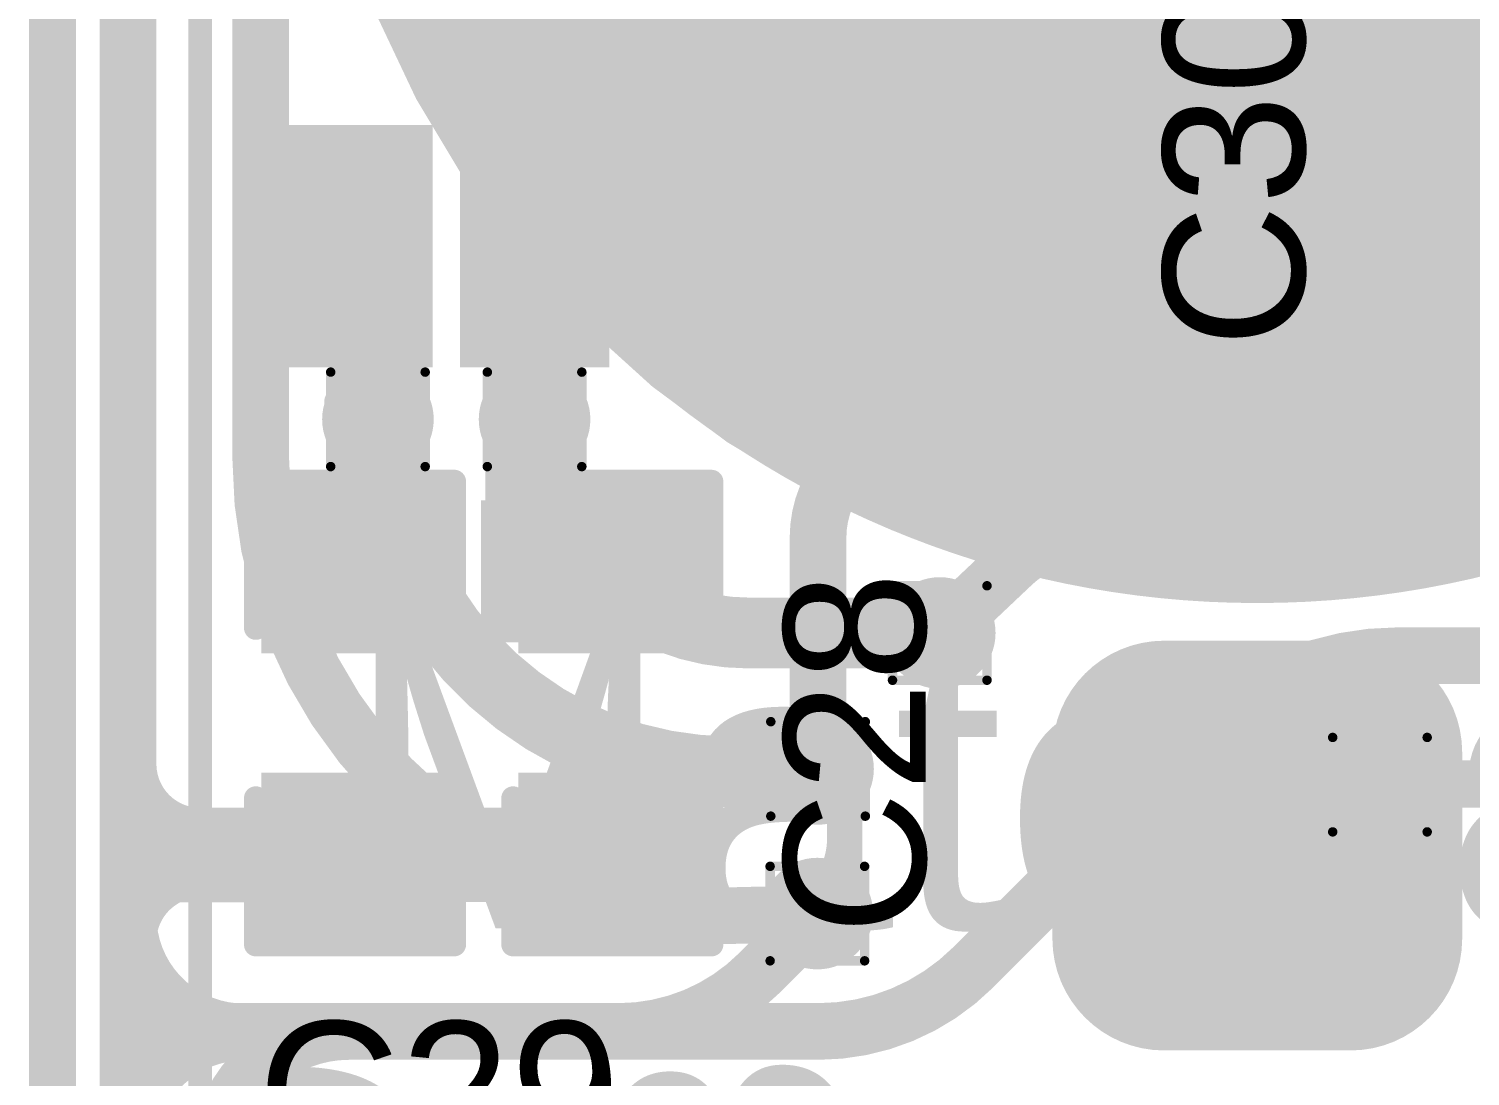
# Model space of a CAD drawing. Header units: inches. Extents: x -17 to 443, y -40 to 218.
# Drawn here: x 89.85 to 97.59, y 15.91 to 21.54 of the extents above; entities that cross this region are included whole.
import ezdxf

# ---------------------------------------------------------------- set-up
doc = ezdxf.new("R2010")
doc.units = ezdxf.units.IN
for name, color, linetype in [('Board Outline', 216, 'Continuous'), ('Bottom Layer', 5, 'Continuous'), ('Bottom Overlay', 54, 'Continuous'), ('Bottom Paste', 16, 'Continuous'), ('Bottom Solder', 6, 'Continuous'), ('Drill Drawing', 1, 'Continuous'), ('Fabrication', 76, 'Continuous'), ('Top Layer', 1, 'Continuous'), ('Top Overlay', 2, 'Continuous'), ('Top Paste', 8, 'Continuous'), ('Top Solder', 216, 'Continuous'), ('Via Holes', 16, 'Continuous')]:
    doc.layers.add(name, color=color, linetype=linetype)
doc.styles.add('Arial', font='', dxfattribs={"height": 0.2})
doc.styles.add('Arial Black_Bold', font='', dxfattribs={"height": 0.2})
doc.styles.get('Arial').set_extended_font_data('Arial')
doc.styles.get('Arial Black_Bold').set_extended_font_data('Arial Black', bold=True)

# ---------------------------------------------------------------- blocks, each defined once
blk = doc.blocks.new('SOT_23_5_75')
at = {"layer": 'Top Layer'}
for points in [[(-1.85000011, 1.25000004), (-0.74999977, 1.25000004), (-0.74999977, 0.65000124), (-1.85000011, 0.65000124)], [(0.74999977, 1.25000004), (1.85000011, 1.25000004), (1.85000011, 0.65000124), (0.74999977, 0.65000124)], [(-1.85000011, 0.2999994), (-0.74999977, 0.2999994), (-0.74999977, -0.2999994), (-1.85000011, -0.2999994)], [(-1.85000011, -0.65000124), (-0.74999977, -0.65000124), (-0.74999977, -1.25000004), (-1.85000011, -1.25000004)], [(0.74999977, -0.65000124), (1.85000011, -0.65000124), (1.85000011, -1.25000004), (0.74999977, -1.25000004)]]:
    blk.add_hatch(color=1, dxfattribs=at).paths.add_polyline_path(points)
at = {"layer": 'Top Paste'}
for points in [[(-1.85000011, 1.25000004), (-0.74999977, 1.25000004), (-0.74999977, 0.65000124), (-1.85000011, 0.65000124)], [(0.74999977, 1.25000004), (1.85000011, 1.25000004), (1.85000011, 0.65000124), (0.74999977, 0.65000124)], [(-1.85000011, 0.2999994), (-0.74999977, 0.2999994), (-0.74999977, -0.2999994), (-1.85000011, -0.2999994)], [(-1.85000011, -0.65000124), (-0.74999977, -0.65000124), (-0.74999977, -1.25000004), (-1.85000011, -1.25000004)], [(0.74999977, -0.65000124), (1.85000011, -0.65000124), (1.85000011, -1.25000004), (0.74999977, -1.25000004)]]:
    blk.add_hatch(color=8, dxfattribs=at).paths.add_polyline_path(points)
at = {"layer": 'Top Solder'}
for points in [[(-1.95160011, 1.35160004), (-0.6483997699999999, 1.35160004), (-0.6483997699999999, 0.54840124), (-1.95160011, 0.54840124)], [(0.6483997699999999, 1.35160004), (1.95160011, 1.35160004), (1.95160011, 0.54840124), (0.6483997699999999, 0.54840124)], [(-1.95160011, 0.4015993999999999), (-0.6483997699999999, 0.4015993999999999), (-0.6483997699999999, -0.4015993999999999), (-1.95160011, -0.4015993999999999)], [(-1.95160011, -0.54840124), (-0.6483997699999999, -0.54840124), (-0.6483997699999999, -1.35160004), (-1.95160011, -1.35160004)], [(0.6483997699999999, -0.54840124), (1.95160011, -0.54840124), (1.95160011, -1.35160004), (0.6483997699999999, -1.35160004)]]:
    blk.add_hatch(color=216, dxfattribs=at).paths.add_polyline_path(points)
at = {"layer": 'Top Overlay', "const_width": 0.127}
for points in [[(-0.87900256, 1.4986), (0.8735949, 1.4986)], [(-0.87900256, 1.4986), (-0.87900256, 1.3986002)], [(0.8735949, 1.4986), (0.8735974400000001, 1.3986002)], [(-2.1336, 1.0668), (-2.0066, 0.9397999999999999)], [(-2.1336, 1.0668), (-2.1336, 0.8128)], [(-2.0066, 0.9397999999999999), (-2.1336, 0.8128)], [(0.88000078, 0.43999912), (0.8800033199999999, -0.41800018)], [(-0.87900256, -1.3986002), (-0.87900256, -1.4986)], [(0.8735974400000001, -1.3986002), (0.8735949, -1.4986)], [(-0.87900256, -1.4986), (0.8735949, -1.4986)]]:
    blk.add_lwpolyline(points, dxfattribs=at)
at = {"layer": 'Top Overlay', "const_width": 0.0635}
for points in [[(-0.9107525599999998, 1.4986, 1), (-0.8472525599999999, 1.4986, 1)], [(-0.9107525599999998, 1.4986, 1), (-0.8472525599999999, 1.4986, 1)], [(0.8418448999999999, 1.4986, 1), (0.9053449, 1.4986, 1)], [(0.8418448999999999, 1.4986, 1), (0.9053449, 1.4986, 1)], [(-0.9107525599999998, 1.3986002, 1), (-0.8472525599999999, 1.3986002, 1)], [(0.84184744, 1.3986002, 1), (0.9053474399999999, 1.3986002, 1)], [(-2.16535, 1.0668, 1), (-2.10185, 1.0668, 1)], [(-2.16535, 1.0668, 1), (-2.10185, 1.0668, 1)], [(-2.03835, 0.9397999999999999, 1), (-1.97485, 0.9397999999999999, 1)], [(-2.03835, 0.9397999999999999, 1), (-1.97485, 0.9397999999999999, 1)], [(-2.16535, 0.8128, 1), (-2.10185, 0.8128, 1)], [(-2.16535, 0.8128, 1), (-2.10185, 0.8128, 1)], [(0.84825078, 0.43999912, 1), (0.91175078, 0.43999912, 1)], [(0.8482533200000001, -0.41800018, 1), (0.9117533199999999, -0.41800018, 1)], [(-0.9107525599999998, -1.3986002, 1), (-0.8472525599999999, -1.3986002, 1)], [(0.84184744, -1.3986002, 1), (0.9053474399999999, -1.3986002, 1)], [(-0.9107525599999998, -1.4986, 1), (-0.8472525599999999, -1.4986, 1)], [(-0.9107525599999998, -1.4986, 1), (-0.8472525599999999, -1.4986, 1)], [(0.8418448999999999, -1.4986, 1), (0.9053449, -1.4986, 1)], [(0.8418448999999999, -1.4986, 1), (0.9053449, -1.4986, 1)]]:
    blk.add_lwpolyline(points, format="xyb", close=True, dxfattribs=at)
blk = doc.blocks.new('T____P____SMD_3_P____210')
at = {"layer": 'Top Layer'}
h = blk.add_hatch(color=1, dxfattribs=at)
edge = h.paths.add_edge_path()
edge.add_arc((-0.50000154, -2.03999846), 0.499999, 90, 180)
edge.add_line((-1.00000054, -2.03999846), (-1.00000054, -3.04000154))
edge.add_arc((-0.50000154, -3.04000154), 0.499999, 180, 270)
edge.add_line((-0.5000015400000001, -3.54000054), (0.5000015399999999, -3.54000054))
edge.add_arc((0.50000154, -3.04000154), 0.499999, 270, 360)
edge.add_line((1.00000054, -3.04000154), (1.00000054, -2.03999846))
edge.add_arc((0.50000154, -2.03999846), 0.499999, 0, 90)
edge.add_line((0.50000154, -1.53999946), (-0.50000154, -1.53999946))
at = {"layer": 'Top Paste'}
h = blk.add_hatch(color=8, dxfattribs=at)
edge = h.paths.add_edge_path()
edge.add_arc((-0.50000154, -2.03999846), 0.499999, 90, 180)
edge.add_line((-1.00000054, -2.03999846), (-1.00000054, -3.04000154))
edge.add_arc((-0.50000154, -3.04000154), 0.499999, 180, 270)
edge.add_line((-0.5000015400000001, -3.54000054), (0.5000015399999999, -3.54000054))
edge.add_arc((0.50000154, -3.04000154), 0.499999, 270, 360)
edge.add_line((1.00000054, -3.04000154), (1.00000054, -2.03999846))
edge.add_arc((0.50000154, -2.03999846), 0.499999, 0, 90)
edge.add_line((0.50000154, -1.53999946), (-0.50000154, -1.53999946))
at = {"layer": 'Top Solder'}
h = blk.add_hatch(color=216, dxfattribs=at)
edge = h.paths.add_edge_path()
edge.add_arc((-0.50000154, -2.03999846), 0.601599, 90, 180)
edge.add_line((-1.10160054, -2.03999846), (-1.10160054, -3.04000154))
edge.add_arc((-0.50000154, -3.04000154), 0.601599, 180, 270)
edge.add_line((-0.5000015400000001, -3.64160054), (0.5000015399999999, -3.64160054))
edge.add_arc((0.50000154, -3.04000154), 0.601599, 270, 360)
edge.add_line((1.10160054, -3.04000154), (1.10160054, -2.03999846))
edge.add_arc((0.50000154, -2.03999846), 0.601599, 0, 90)
edge.add_line((0.50000154, -1.43839946), (-0.50000154, -1.43839946))
blk = doc.blocks.new('EMG_ELECTRODE_4_____B_211')
at = {"layer": 'Bottom Layer'}
h = blk.add_hatch(color=5, dxfattribs=at)
edge = h.paths.add_edge_path()
edge.add_arc((-5.588e-05, 19.9743695), 5.00000016, 0, 360)
at = {"layer": 'Bottom Paste'}
h = blk.add_hatch(color=16, dxfattribs=at)
edge = h.paths.add_edge_path()
edge.add_arc((-5.588e-05, 19.9743695), 5.00000016, 0, 360)
at = {"layer": 'Bottom Solder'}
h = blk.add_hatch(color=6, dxfattribs=at)
edge = h.paths.add_edge_path()
edge.add_arc((-5.588e-05, 19.9743695), 5.10160016, 0, 360)
at = {"layer": 'Bottom Overlay', "const_width": 0.127}
blk.add_lwpolyline([(-5.68329826, -21.00415662), (-5.683290639999999, 20.95281306)], dxfattribs=at)
blk = doc.blocks.new('C___0603_234')
at = {"layer": 'Top Layer'}
for points in [[(-0.3809999999999999, 0.4445), (-0.3809999999999999, -0.4445), (-1.143, -0.4445), (-1.143, 0.4445)], [(1.143, 0.4445), (1.143, -0.4445), (0.3809999999999999, -0.4445), (0.3809999999999999, 0.4445)]]:
    blk.add_hatch(color=1, dxfattribs=at).paths.add_polyline_path(points)
at = {"layer": 'Top Paste'}
for points in [[(-0.3809999999999999, 0.4445), (-0.3809999999999999, -0.4445), (-1.143, -0.4445), (-1.143, 0.4445)], [(1.143, 0.4445), (1.143, -0.4445), (0.3809999999999999, -0.4445), (0.3809999999999999, 0.4445)]]:
    blk.add_hatch(color=8, dxfattribs=at).paths.add_polyline_path(points)
at = {"layer": 'Top Solder'}
for points in [[(-0.3210001199999999, 0.50449988), (-0.3210001199999999, -0.50449988), (-1.20299988, -0.50449988), (-1.20299988, 0.50449988)], [(1.20299988, 0.50449988), (1.20299988, -0.50449988), (0.3210001199999999, -0.50449988), (0.3210001199999999, 0.50449988)]]:
    blk.add_hatch(color=216, dxfattribs=at).paths.add_polyline_path(points)
at = {"layer": 'Top Overlay', "const_width": 0.127}
for points in [[(-1.2446, -0.5334), (-1.2446, 0.5334)], [(-0.4571999999999999, 0.5334), (-1.2446, 0.5334)], [(1.2446, 0.5334), (0.4571999999999999, 0.5334)], [(1.2446, -0.5334), (1.2446, 0.5334)], [(-0.4571999999999999, -0.5334), (-1.2446, -0.5334)], [(1.2446, -0.5334), (0.4571999999999999, -0.5334)]]:
    blk.add_lwpolyline(points, dxfattribs=at)
at = {"layer": 'Top Overlay', "const_width": 0.0635}
for points in [[(-1.27635, 0.5334, 1), (-1.21285, 0.5334, 1)], [(-1.27635, 0.5334, 1), (-1.21285, 0.5334, 1)], [(-0.4889499999999999, 0.5334, 1), (-0.42545, 0.5334, 1)], [(0.42545, 0.5334, 1), (0.4889499999999999, 0.5334, 1)], [(1.21285, 0.5334, 1), (1.27635, 0.5334, 1)], [(1.21285, 0.5334, 1), (1.27635, 0.5334, 1)], [(-1.27635, -0.5334, 1), (-1.21285, -0.5334, 1)], [(-1.27635, -0.5334, 1), (-1.21285, -0.5334, 1)], [(-0.4889499999999999, -0.5334, 1), (-0.42545, -0.5334, 1)], [(0.42545, -0.5334, 1), (0.4889499999999999, -0.5334, 1)], [(1.21285, -0.5334, 1), (1.27635, -0.5334, 1)], [(1.21285, -0.5334, 1), (1.27635, -0.5334, 1)]]:
    blk.add_lwpolyline(points, format="xyb", close=True, dxfattribs=at)
blk = doc.blocks.new('C___0603_235')
at = {"layer": 'Top Layer'}
for points in [[(-0.3809999999999999, 0.4445), (-0.3809999999999999, -0.4445), (-1.143, -0.4445), (-1.143, 0.4445)], [(1.143, 0.4445), (1.143, -0.4445), (0.3809999999999999, -0.4445), (0.3809999999999999, 0.4445)]]:
    blk.add_hatch(color=1, dxfattribs=at).paths.add_polyline_path(points)
at = {"layer": 'Top Paste'}
for points in [[(-0.3809999999999999, 0.4445), (-0.3809999999999999, -0.4445), (-1.143, -0.4445), (-1.143, 0.4445)], [(1.143, 0.4445), (1.143, -0.4445), (0.3809999999999999, -0.4445), (0.3809999999999999, 0.4445)]]:
    blk.add_hatch(color=8, dxfattribs=at).paths.add_polyline_path(points)
at = {"layer": 'Top Solder'}
for points in [[(-0.3210001199999999, 0.50449988), (-0.3210001199999999, -0.50449988), (-1.20299988, -0.50449988), (-1.20299988, 0.50449988)], [(1.20299988, 0.50449988), (1.20299988, -0.50449988), (0.3210001199999999, -0.50449988), (0.3210001199999999, 0.50449988)]]:
    blk.add_hatch(color=216, dxfattribs=at).paths.add_polyline_path(points)
at = {"layer": 'Top Overlay', "const_width": 0.127}
for points in [[(-1.2446, 0.5334), (-1.2446, -0.5334)], [(-1.2446, 0.5334), (-0.4571999999999999, 0.5334)], [(0.4571999999999999, 0.5334), (1.2446, 0.5334)], [(1.2446, 0.5334), (1.2446, -0.5334)], [(-1.2446, -0.5334), (-0.4571999999999999, -0.5334)], [(0.4571999999999999, -0.5334), (1.2446, -0.5334)]]:
    blk.add_lwpolyline(points, dxfattribs=at)
at = {"layer": 'Top Overlay', "const_width": 0.0635}
for points in [[(-1.27635, 0.5334, 1), (-1.21285, 0.5334, 1)], [(-1.27635, 0.5334, 1), (-1.21285, 0.5334, 1)], [(-0.4889499999999999, 0.5334, 1), (-0.42545, 0.5334, 1)], [(0.42545, 0.5334, 1), (0.4889499999999999, 0.5334, 1)], [(1.21285, 0.5334, 1), (1.27635, 0.5334, 1)], [(1.21285, 0.5334, 1), (1.27635, 0.5334, 1)], [(-1.27635, -0.5334, 1), (-1.21285, -0.5334, 1)], [(-1.27635, -0.5334, 1), (-1.21285, -0.5334, 1)], [(-0.4889499999999999, -0.5334, 1), (-0.42545, -0.5334, 1)], [(0.42545, -0.5334, 1), (0.4889499999999999, -0.5334, 1)], [(1.21285, -0.5334, 1), (1.27635, -0.5334, 1)], [(1.21285, -0.5334, 1), (1.27635, -0.5334, 1)]]:
    blk.add_lwpolyline(points, format="xyb", close=True, dxfattribs=at)
blk = doc.blocks.new('C___0603_236')
at = {"layer": 'Top Layer'}
for points in [[(-0.3809999999999999, 0.4445), (-0.3809999999999999, -0.4445), (-1.143, -0.4445), (-1.143, 0.4445)], [(1.143, 0.4445), (1.143, -0.4445), (0.3809999999999999, -0.4445), (0.3809999999999999, 0.4445)]]:
    blk.add_hatch(color=1, dxfattribs=at).paths.add_polyline_path(points)
at = {"layer": 'Top Paste'}
for points in [[(-0.3809999999999999, 0.4445), (-0.3809999999999999, -0.4445), (-1.143, -0.4445), (-1.143, 0.4445)], [(1.143, 0.4445), (1.143, -0.4445), (0.3809999999999999, -0.4445), (0.3809999999999999, 0.4445)]]:
    blk.add_hatch(color=8, dxfattribs=at).paths.add_polyline_path(points)
at = {"layer": 'Top Solder'}
for points in [[(-0.3210001199999999, 0.50449988), (-0.3210001199999999, -0.50449988), (-1.20299988, -0.50449988), (-1.20299988, 0.50449988)], [(1.20299988, 0.50449988), (1.20299988, -0.50449988), (0.3210001199999999, -0.50449988), (0.3210001199999999, 0.50449988)]]:
    blk.add_hatch(color=216, dxfattribs=at).paths.add_polyline_path(points)
at = {"layer": 'Top Overlay', "const_width": 0.127}
for points in [[(-1.2446, 0.5334), (-1.2446, -0.5334)], [(-1.2446, 0.5334), (-0.4571999999999999, 0.5334)], [(0.4571999999999999, 0.5334), (1.2446, 0.5334)], [(1.2446, 0.5334), (1.2446, -0.5334)], [(-1.2446, -0.5334), (-0.4571999999999999, -0.5334)], [(0.4571999999999999, -0.5334), (1.2446, -0.5334)]]:
    blk.add_lwpolyline(points, dxfattribs=at)
at = {"layer": 'Top Overlay', "const_width": 0.0635}
for points in [[(-1.27635, 0.5334, 1), (-1.21285, 0.5334, 1)], [(-1.27635, 0.5334, 1), (-1.21285, 0.5334, 1)], [(-0.4889499999999999, 0.5334, 1), (-0.42545, 0.5334, 1)], [(0.42545, 0.5334, 1), (0.4889499999999999, 0.5334, 1)], [(1.21285, 0.5334, 1), (1.27635, 0.5334, 1)], [(1.21285, 0.5334, 1), (1.27635, 0.5334, 1)], [(-1.27635, -0.5334, 1), (-1.21285, -0.5334, 1)], [(-1.27635, -0.5334, 1), (-1.21285, -0.5334, 1)], [(-0.4889499999999999, -0.5334, 1), (-0.42545, -0.5334, 1)], [(0.42545, -0.5334, 1), (0.4889499999999999, -0.5334, 1)], [(1.21285, -0.5334, 1), (1.27635, -0.5334, 1)], [(1.21285, -0.5334, 1), (1.27635, -0.5334, 1)]]:
    blk.add_lwpolyline(points, format="xyb", close=True, dxfattribs=at)

msp = doc.modelspace()

# ---------------------------------------------------------------- hatches: boundary and pattern name
at = {"layer": 'Bottom Layer'}
h = msp.add_hatch(color=5, dxfattribs=at)
edge = h.paths.add_edge_path()
edge.add_arc((91.72267406, 19.43654482), 0.2999994, 0, 360)
h = msp.add_hatch(color=5, dxfattribs=at)
edge = h.paths.add_edge_path()
edge.add_arc((92.56471962, 19.43654482), 0.2999994, 0, 360)
h = msp.add_hatch(color=5, dxfattribs=at)
edge = h.paths.add_edge_path()
edge.add_arc((94.74293725999999, 18.2879619), 0.2999994, 0, 360)
h = msp.add_hatch(color=5, dxfattribs=at)
edge = h.paths.add_edge_path()
edge.add_arc((94.08871962, 17.5571277), 0.2999994, 0, 360)
h = msp.add_hatch(color=5, dxfattribs=at)
edge = h.paths.add_edge_path()
edge.add_arc((97.10932826, 17.4724949), 0.2999994, 0, 360)
h = msp.add_hatch(color=5, dxfattribs=at)
edge = h.paths.add_edge_path()
edge.add_arc((94.08501884, 16.77933906), 0.2999994, 0, 360)
at = {"layer": 'Top Layer'}
for points in [[(91.31471957999999, 19.81750164), (92.00766714, 19.81750164), (92.00766714, 20.91750452), (91.31471957999999, 20.91750452)], [(92.27658201999999, 18.23829982), (93.42721725999999, 18.23829982), (93.42721725999999, 19.00029982), (92.27658201999999, 19.00029982)]]:
    msp.add_hatch(color=1, dxfattribs=at).paths.add_polyline_path(points)
h = msp.add_hatch(color=1, dxfattribs=at)
edge = h.paths.add_edge_path()
edge.add_arc((91.72267406, 19.43654482), 0.2999994, 0, 360)
h = msp.add_hatch(color=1, dxfattribs=at)
edge = h.paths.add_edge_path()
edge.add_arc((92.56471962, 19.43654482), 0.2999994, 0, 360)
h = msp.add_hatch(color=1, dxfattribs=at)
edge = h.paths.add_edge_path()
edge.add_arc((94.74293725999999, 18.2879619), 0.2999994, 0, 360)
h = msp.add_hatch(color=1, dxfattribs=at)
edge = h.paths.add_edge_path()
edge.add_arc((94.08871962, 17.5571277), 0.2999994, 0, 360)
h = msp.add_hatch(color=1, dxfattribs=at)
edge = h.paths.add_edge_path()
edge.add_arc((97.10932826, 17.4724949), 0.2999994, 0, 360)
h = msp.add_hatch(color=1, dxfattribs=at)
edge = h.paths.add_edge_path()
edge.add_arc((94.08501884, 16.77933906), 0.2999994, 0, 360)
at = {"layer": 'Via Holes'}
h = msp.add_hatch(color=7, dxfattribs=at)
edge = h.paths.add_edge_path()
edge.add_arc((91.72267406, 19.43654482), 0.1499997, 0, 360)
h = msp.add_hatch(color=7, dxfattribs=at)
edge = h.paths.add_edge_path()
edge.add_arc((92.56471962, 19.43654482), 0.1499997, 0, 360)
h = msp.add_hatch(color=7, dxfattribs=at)
edge = h.paths.add_edge_path()
edge.add_arc((94.74293725999999, 18.2879619), 0.1499997, 0, 360)
h = msp.add_hatch(color=7, dxfattribs=at)
edge = h.paths.add_edge_path()
edge.add_arc((94.08871962, 17.5571277), 0.1499997, 0, 360)
h = msp.add_hatch(color=7, dxfattribs=at)
edge = h.paths.add_edge_path()
edge.add_arc((97.10932826, 17.4724949), 0.1499997, 0, 360)
h = msp.add_hatch(color=7, dxfattribs=at)
edge = h.paths.add_edge_path()
edge.add_arc((94.08501884, 16.77933906), 0.1499997, 0, 360)

# ---------------------------------------------------------------- linework, layer by layer
at = {"layer": 'Board Outline', "const_width": 0.127}
msp.add_lwpolyline([(89.97288838, -17.37729316), (89.9732008, 24.50403532)], dxfattribs=at)
at = {"layer": 'Bottom Layer'}
for points, const_width in [([(90.37958809999999, 16.7669718), (90.37958809999999, 24.8125996)], 0.3048), ([(91.09247466, 19.22759934), (91.09247466, 24.6300879)], 0.3048), ([(93.71330254, 18.2879619), (94.74293725999999, 18.2879619)], 0.3809999999999999), ([(97.20423282, 18.16584124), (97.83896103999999, 18.16584124)], 0.3048), ([(94.92389448, 16.4913818), (96.16993212, 17.73741944)], 0.3048), ([(94.08871962, 17.55343962), (94.08871962, 17.5571277)], 0.3809999999999999), ([(93.61725752, 17.54196136), (93.62002866, 17.54199946)], 0.3809999999999999), ([(93.62379294, 17.54207312), (94.08871962, 17.55343962)], 0.3809999999999999), ([(97.11333637999999, 17.47650302), (101.61895602, 17.47650302)], 0.254), ([(90.37958809999999, 15.51881072), (90.37958809999999, 16.7669718)], 0.3048), ([(93.73523035999999, 16.77112724), (93.73525068, 16.77112724)], 0.3048), ([(93.73525068, 16.77112724), (94.08506202, 16.77559256)], 0.3048), ([(94.08501884, 16.77563574), (94.08501884, 16.77933906)], 0.3048), ([(94.08501884, 16.77563574), (94.08506202, 16.77559256)], 0.3048), ([(90.49311847999999, 16.14544142), (90.94730858, 16.14544142)], 0.3048), ([(90.94730858, 16.14544142), (94.08871962, 16.14544142)], 0.3048)]:
    msp.add_lwpolyline(points, dxfattribs=dict(at, const_width=const_width))
for points, const_width in [([(93.61725752, 17.54196136, -0.4142135623730951), (91.72267406, 19.43654482)], 0.3809999999999999), ([(93.71330254, 18.2879619, -0.4142135623730951), (92.56471962, 19.43654482)], 0.3809999999999999), ([(93.73523035999999, 16.77112724, -0.4357695006468923), (91.09247211999998, 19.22759934)], 0.3048), ([(96.17071698, 17.7382043, -0.1987148447064526), (97.20423282, 18.16584124)], 0.3048), ([(96.16993212, 17.73741944, -0.0001900120954727), (96.17071698, 17.7382043)], 0.3048), ([(93.62379294, 17.54207566, -0.0024704083372507), (93.62002866, 17.542002)], 0.3809999999999999), ([(90.94730858, 16.14544142, -0.3879676943921401), (90.37958809999999, 16.7669718)], 0.3048), ([(94.92323408, 16.4907214, -0.198706667158914), (94.08871962, 16.14544142)], 0.3048), ([(94.92389702, 16.4913818, -0.0001978790105878), (94.92323408, 16.4907214)], 0.3048), ([(90.37958809999999, 15.51881072, -0.4142135623730951), (91.00366863999999, 16.14289126)], 0.3048), ([(91.00366863999999, 16.14289126, -0.0226120741771786), (90.94730858, 16.14544142)], 0.3048)]:
    msp.add_lwpolyline(points, format="xyb", dxfattribs=dict(at, const_width=const_width))
for points, const_width in [([(91.62742406, 19.43654482, 1), (91.81792406, 19.43654482, 1)], 0.1905), ([(92.46946962, 19.43654482, 1), (92.65996961999998, 19.43654482, 1)], 0.1905), ([(91.01627212, 19.22759934, 1), (91.16867212, 19.22759934, 1)], 0.1524), ([(91.01627466, 19.22759934, 1), (91.16867466, 19.22759934, 1)], 0.1524), ([(93.61805254, 18.2879619, 1), (93.80855254, 18.2879619, 1)], 0.1905), ([(93.61805254, 18.2879619, 1), (93.80855254, 18.2879619, 1)], 0.1905), ([(94.64768726, 18.2879619, 1), (94.83818726, 18.2879619, 1)], 0.1905), ([(97.12803282, 18.16584124, 1), (97.28043281999999, 18.16584124, 1)], 0.1524), ([(97.12803282, 18.16584124, 1), (97.28043281999999, 18.16584124, 1)], 0.1524), ([(96.09373212, 17.73741944, 1), (96.24613211999998, 17.73741944, 1)], 0.1524), ([(96.09373212, 17.73741944, 1), (96.24613211999998, 17.73741944, 1)], 0.1524), ([(96.09451698, 17.7382043, 1), (96.24691698, 17.7382043, 1)], 0.1524), ([(96.09451698, 17.7382043, 1), (96.24691698, 17.7382043, 1)], 0.1524), ([(93.99346962, 17.5571277, 1), (94.18396961999998, 17.5571277, 1)], 0.1905), ([(93.52200751999999, 17.54196136, 1), (93.71250752, 17.54196136, 1)], 0.1905), ([(93.52200751999999, 17.54196136, 1), (93.71250752, 17.54196136, 1)], 0.1905), ([(93.52477866, 17.542002, 1), (93.71527866, 17.542002, 1)], 0.1905), ([(93.52477866, 17.54199946, 1), (93.71527866, 17.54199946, 1)], 0.1905), ([(93.52854294, 17.54207566, 1), (93.71904294, 17.54207566, 1)], 0.1905), ([(93.52854294, 17.54207312, 1), (93.71904294, 17.54207312, 1)], 0.1905), ([(93.99346962, 17.55343962, 1), (94.18396961999998, 17.55343962, 1)], 0.1905), ([(93.99346962, 17.55343962, 1), (94.18396961999998, 17.55343962, 1)], 0.1905), ([(97.04983638, 17.47650302, 1), (97.17683638, 17.47650302, 1)], 0.127), ([(90.30338809999999, 16.7669718, 1), (90.45578809999999, 16.7669718, 1)], 0.1524), ([(90.30338809999999, 16.7669718, 1), (90.45578809999999, 16.7669718, 1)], 0.1524), ([(90.30338809999999, 16.7669718, 1), (90.45578809999999, 16.7669718, 1)], 0.1524), ([(93.65903036, 16.77112724, 1), (93.81143035999999, 16.77112724, 1)], 0.1524), ([(93.65903036, 16.77112724, 1), (93.81143035999999, 16.77112724, 1)], 0.1524), ([(93.65905067999999, 16.77112724, 1), (93.81145068, 16.77112724, 1)], 0.1524), ([(93.65905067999999, 16.77112724, 1), (93.81145068, 16.77112724, 1)], 0.1524), ([(94.00881883999999, 16.77933906, 1), (94.16121883999999, 16.77933906, 1)], 0.1524), ([(94.00881883999999, 16.77563574, 1), (94.16121883999999, 16.77563574, 1)], 0.1524), ([(94.00881883999999, 16.77563574, 1), (94.16121883999999, 16.77563574, 1)], 0.1524), ([(94.00886202, 16.77559256, 1), (94.16126202, 16.77559256, 1)], 0.1524), ([(94.00886202, 16.77559256, 1), (94.16126202, 16.77559256, 1)], 0.1524), ([(94.84703407999999, 16.4907214, 1), (94.99943408, 16.4907214, 1)], 0.1524), ([(94.84703407999999, 16.4907214, 1), (94.99943408, 16.4907214, 1)], 0.1524), ([(94.84769447999999, 16.4913818, 1), (95.00009448, 16.4913818, 1)], 0.1524), ([(94.84769701999998, 16.4913818, 1), (95.00009702, 16.4913818, 1)], 0.1524), ([(90.41691847999999, 16.14544142, 1), (90.56931847999999, 16.14544142, 1)], 0.1524), ([(90.87110858, 16.14544142, 1), (91.02350858, 16.14544142, 1)], 0.1524), ([(90.87110858, 16.14544142, 1), (91.02350858, 16.14544142, 1)], 0.1524), ([(90.87110858, 16.14544142, 1), (91.02350858, 16.14544142, 1)], 0.1524), ([(90.87110858, 16.14544142, 1), (91.02350858, 16.14544142, 1)], 0.1524), ([(90.92746863999999, 16.14289126, 1), (91.07986864, 16.14289126, 1)], 0.1524), ([(90.92746863999999, 16.14289126, 1), (91.07986864, 16.14289126, 1)], 0.1524), ([(94.01251961999999, 16.14544142, 1), (94.16491961999999, 16.14544142, 1)], 0.1524), ([(94.01251961999999, 16.14544142, 1), (94.16491961999999, 16.14544142, 1)], 0.1524)]:
    msp.add_lwpolyline(points, format="xyb", close=True, dxfattribs=dict(at, const_width=const_width))
at = {"layer": 'Drill Drawing', "const_width": 0.0508}
for points in [[(91.46867406, 19.69054482), (91.97667406, 19.69054482)], [(91.46867406, 19.18254482), (91.46867406, 19.69054482)], [(91.97667406, 19.18254482), (91.97667406, 19.69054482)], [(92.31071961999999, 19.69054482), (92.81871962, 19.69054482)], [(92.31071961999999, 19.18254482), (92.31071961999999, 19.69054482)], [(92.81871962, 19.18254482), (92.81871962, 19.69054482)], [(91.46867406, 19.18254482), (91.97667406, 19.18254482)], [(92.31071961999999, 19.18254482), (92.81871962, 19.18254482)], [(94.48893726, 18.5419619), (94.99693726, 18.5419619)], [(94.48893726, 18.0339619), (94.48893726, 18.5419619)], [(94.99693726, 18.0339619), (94.99693726, 18.5419619)], [(94.48893726, 18.0339619), (94.99693726, 18.0339619)], [(93.83471961999999, 17.8111277), (94.34271962, 17.8111277)], [(93.83471961999999, 17.3031277), (93.83471961999999, 17.8111277)], [(94.34271962, 17.3031277), (94.34271962, 17.8111277)], [(96.85532826, 17.7264949), (97.36332826, 17.7264949)], [(96.85532826, 17.2184949), (96.85532826, 17.7264949)], [(97.36332826, 17.2184949), (97.36332826, 17.7264949)], [(93.83471961999999, 17.3031277), (94.34271962, 17.3031277)], [(96.85532826, 17.2184949), (97.36332826, 17.2184949)], [(93.83101884, 17.03333906), (94.33901884, 17.03333906)], [(93.83101884, 16.52533906), (93.83101884, 17.03333906)], [(94.33901884, 16.52533906), (94.33901884, 17.03333906)], [(93.83101884, 16.52533906), (94.33901884, 16.52533906)]]:
    msp.add_lwpolyline(points, dxfattribs=at)
at = {"layer": 'Drill Drawing', "const_width": 0.0254}
for points in [[(91.45597405999999, 19.69054482, 1), (91.48137406, 19.69054482, 1)], [(91.45597405999999, 19.69054482, 1), (91.48137406, 19.69054482, 1)], [(91.96397405999998, 19.69054482, 1), (91.98937406, 19.69054482, 1)], [(91.96397405999998, 19.69054482, 1), (91.98937406, 19.69054482, 1)], [(92.29801962, 19.69054482, 1), (92.32341962, 19.69054482, 1)], [(92.29801962, 19.69054482, 1), (92.32341962, 19.69054482, 1)], [(92.80601962, 19.69054482, 1), (92.83141961999999, 19.69054482, 1)], [(92.80601962, 19.69054482, 1), (92.83141961999999, 19.69054482, 1)], [(91.45597405999999, 19.18254482, 1), (91.48137406, 19.18254482, 1)], [(91.45597405999999, 19.18254482, 1), (91.48137406, 19.18254482, 1)], [(91.96397405999998, 19.18254482, 1), (91.98937406, 19.18254482, 1)], [(91.96397405999998, 19.18254482, 1), (91.98937406, 19.18254482, 1)], [(92.29801962, 19.18254482, 1), (92.32341962, 19.18254482, 1)], [(92.29801962, 19.18254482, 1), (92.32341962, 19.18254482, 1)], [(92.80601962, 19.18254482, 1), (92.83141961999999, 19.18254482, 1)], [(92.80601962, 19.18254482, 1), (92.83141961999999, 19.18254482, 1)], [(94.47623725999999, 18.5419619, 1), (94.50163726, 18.5419619, 1)], [(94.47623725999999, 18.5419619, 1), (94.50163726, 18.5419619, 1)], [(94.98423726, 18.5419619, 1), (95.00963725999999, 18.5419619, 1)], [(94.98423726, 18.5419619, 1), (95.00963725999999, 18.5419619, 1)], [(94.47623725999999, 18.0339619, 1), (94.50163726, 18.0339619, 1)], [(94.47623725999999, 18.0339619, 1), (94.50163726, 18.0339619, 1)], [(94.98423726, 18.0339619, 1), (95.00963725999999, 18.0339619, 1)], [(94.98423726, 18.0339619, 1), (95.00963725999999, 18.0339619, 1)], [(93.82201961999999, 17.8111277, 1), (93.84741962, 17.8111277, 1)], [(93.82201961999999, 17.8111277, 1), (93.84741962, 17.8111277, 1)], [(94.33001961999999, 17.8111277, 1), (94.35541961999999, 17.8111277, 1)], [(94.33001961999999, 17.8111277, 1), (94.35541961999999, 17.8111277, 1)], [(96.84262826, 17.7264949, 1), (96.86802825999999, 17.7264949, 1)], [(96.84262826, 17.7264949, 1), (96.86802825999999, 17.7264949, 1)], [(97.35062826, 17.7264949, 1), (97.37602826, 17.7264949, 1)], [(97.35062826, 17.7264949, 1), (97.37602826, 17.7264949, 1)], [(93.82201961999999, 17.3031277, 1), (93.84741962, 17.3031277, 1)], [(93.82201961999999, 17.3031277, 1), (93.84741962, 17.3031277, 1)], [(94.33001961999999, 17.3031277, 1), (94.35541961999999, 17.3031277, 1)], [(94.33001961999999, 17.3031277, 1), (94.35541961999999, 17.3031277, 1)], [(96.84262826, 17.2184949, 1), (96.86802825999999, 17.2184949, 1)], [(96.84262826, 17.2184949, 1), (96.86802825999999, 17.2184949, 1)], [(97.35062826, 17.2184949, 1), (97.37602826, 17.2184949, 1)], [(97.35062826, 17.2184949, 1), (97.37602826, 17.2184949, 1)], [(93.81831884, 17.03333906, 1), (93.84371884, 17.03333906, 1)], [(93.81831884, 17.03333906, 1), (93.84371884, 17.03333906, 1)], [(94.32631883999998, 17.03333906, 1), (94.35171884, 17.03333906, 1)], [(94.32631883999998, 17.03333906, 1), (94.35171884, 17.03333906, 1)], [(93.81831884, 16.52533906, 1), (93.84371884, 16.52533906, 1)], [(93.81831884, 16.52533906, 1), (93.84371884, 16.52533906, 1)], [(94.32631883999998, 16.52533906, 1), (94.35171884, 16.52533906, 1)], [(94.32631883999998, 16.52533906, 1), (94.35171884, 16.52533906, 1)]]:
    msp.add_lwpolyline(points, format="xyb", close=True, dxfattribs=at)
at = {"layer": 'Fabrication', "const_width": 0.254}
msp.add_lwpolyline([(101.4499622, 23.5762038, 1), (91.44996187999999, 23.5762038, 1)], format="xyb", close=True, dxfattribs=at)
msp.add_lwpolyline([(89.97288838, -17.37729316), (89.9732008, 24.50404802)], dxfattribs=at)
at = {"layer": 'Top Layer'}
for points, const_width in [([(96.42283737999999, 19.3759455), (96.42283737999999, 27.46810102)], 0.3048), ([(95.8490717, 19.67448694), (95.8490717, 25.8213479)], 0.3048), ([(90.37952206, 16.7669718), (90.3795754, 24.1427254)], 0.3048), ([(91.61471898, 20.36750308), (91.66071837999999, 20.32150368)], 0.508), ([(91.66071837999999, 20.32150368), (91.72267406, 20.259548)], 0.508), ([(91.66071837999999, 20.07150164), (91.66071837999999, 20.32150368)], 0.508), ([(92.56471962, 19.43654482), (92.56471962, 20.34100072)], 0.508), ([(91.72267406, 19.43654482), (91.72267406, 20.259548)], 0.508), ([(93.56071965999999, 20.26200418), (94.90927424, 20.26200418)], 0.508), ([(91.70507186, 19.41894262), (91.72267406, 19.43654482)], 0.508), ([(91.72267406, 18.6135391), (91.72267406, 19.43654482)], 0.508), ([(92.55340138, 19.42522658), (92.56471962, 19.43654482)], 0.508), ([(92.55340138, 18.84789982), (92.55340138, 19.42522658)], 0.508), ([(94.65621911999999, 19.36967932), (95.5442717, 19.36967932)], 0.3048), ([(91.59951962, 18.61950302), (91.70507186, 18.72505526)], 0.508), ([(94.08871962, 17.5571277), (94.08871962, 18.80217982)], 0.3048), ([(95.49129745999998, 18.80217982), (95.8490717, 18.80217982)], 0.3048), ([(94.74293725999999, 18.2879619), (95.13796314, 18.66156034)], 0.3048), ([(90.48738316, 17.0941619), (90.5750284, 17.0941619)], 0.508), ([(90.5750284, 17.0941619), (91.72267406, 17.0941619)], 0.508), ([(91.59951962, 17.09550302), (92.9827198, 17.09550302)], 0.508), ([(96.49950473999999, 17.09550302), (97.10532014, 17.09550302)], 0.508), ([(97.10532014, 17.09550302), (97.10932826, 17.0914949)], 0.508), ([(92.9827198, 17.09529982), (92.9827198, 17.09550302)], 0.3048), ([(90.37946618, 8.52253312), (90.37952714, 16.76250648)], 0.3048), ([(93.7717708, 16.458692), (94.08501884, 16.77194004)], 0.3048), ([(94.08501884, 16.77194004), (94.08501884, 16.77933906)], 0.3048), ([(91.56496546, 16.14544142), (93.01551628, 16.14544142)], 0.3048)]:
    msp.add_lwpolyline(points, dxfattribs=dict(at, const_width=const_width))
for points, const_width in [([(91.48771898, 20.36750308, 1), (91.74171898, 20.36750308, 1)], 0.254), ([(91.53371838, 20.32150368, 1), (91.78771838, 20.32150368, 1)], 0.254), ([(91.53371838, 20.32150368, 1), (91.78771838, 20.32150368, 1)], 0.254), ([(91.53371838, 20.32150368, 1), (91.78771838, 20.32150368, 1)], 0.254), ([(92.43771962, 20.34100072, 1), (92.69171962, 20.34100072, 1)], 0.254), ([(91.59567406, 20.259548, 1), (91.84967406, 20.259548, 1)], 0.254), ([(91.59567406, 20.259548, 1), (91.84967406, 20.259548, 1)], 0.254), ([(93.43371966, 20.26200418, 1), (93.68771966, 20.26200418, 1)], 0.254), ([(94.78227423999999, 20.26200418, 1), (95.03627424, 20.26200418, 1)], 0.254), ([(91.53371838, 20.07150164, 1), (91.78771838, 20.07150164, 1)], 0.254), ([(95.7728717, 19.67448694, 1), (95.9252717, 19.67448694, 1)], 0.1524), ([(95.7728717, 19.67448694, 1), (95.9252717, 19.67448694, 1)], 0.1524), ([(91.59567406, 19.43654482, 1), (91.84967406, 19.43654482, 1)], 0.254), ([(91.59567406, 19.43654482, 1), (91.84967406, 19.43654482, 1)], 0.254), ([(91.59567406, 19.43654482, 1), (91.84967406, 19.43654482, 1)], 0.254), ([(92.43771962, 19.43654482, 1), (92.69171962, 19.43654482, 1)], 0.254), ([(92.43771962, 19.43654482, 1), (92.69171962, 19.43654482, 1)], 0.254), ([(91.57807186, 19.41894262, 1), (91.83207186, 19.41894262, 1)], 0.254), ([(92.42640137999999, 19.42522658, 1), (92.68040137999999, 19.42522658, 1)], 0.254), ([(92.42640137999999, 19.42522658, 1), (92.68040137999999, 19.42522658, 1)], 0.254), ([(96.34663737999999, 19.3759455, 1), (96.49903737999999, 19.3759455, 1)], 0.1524), ([(96.34663737999999, 19.3759455, 1), (96.49903737999999, 19.3759455, 1)], 0.1524), ([(94.58001911999999, 19.36967932, 1), (94.73241911999999, 19.36967932, 1)], 0.1524), ([(94.58001911999999, 19.36967932, 1), (94.73241911999999, 19.36967932, 1)], 0.1524), ([(95.4680717, 19.36967932, 1), (95.6204717, 19.36967932, 1)], 0.1524), ([(95.4680717, 19.36967932, 1), (95.6204717, 19.36967932, 1)], 0.1524), ([(92.42640137999999, 18.84789982, 1), (92.68040137999999, 18.84789982, 1)], 0.254), ([(91.57807186, 18.72505526, 1), (91.83207186, 18.72505526, 1)], 0.254), ([(94.01251961999999, 18.80217982, 1), (94.16491961999999, 18.80217982, 1)], 0.1524), ([(94.01251961999999, 18.80217982, 1), (94.16491961999999, 18.80217982, 1)], 0.1524), ([(95.41509746, 18.80217982, 1), (95.56749746, 18.80217982, 1)], 0.1524), ([(95.41509746, 18.80217982, 1), (95.56749746, 18.80217982, 1)], 0.1524), ([(95.7728717, 18.80217982, 1), (95.9252717, 18.80217982, 1)], 0.1524), ([(95.7728717, 18.80217982, 1), (95.9252717, 18.80217982, 1)], 0.1524), ([(91.47251962, 18.61950302, 1), (91.72651962, 18.61950302, 1)], 0.254), ([(91.59567406, 18.6135391, 1), (91.84967406, 18.6135391, 1)], 0.254), ([(95.06176314, 18.66156034, 1), (95.21416313999998, 18.66156034, 1)], 0.1524), ([(95.06176314, 18.66156034, 1), (95.21416313999998, 18.66156034, 1)], 0.1524), ([(94.66673725999999, 18.2879619, 1), (94.81913725999999, 18.2879619, 1)], 0.1524), ([(90.30342112, 17.57228388, 1), (90.45582112, 17.57228388, 1)], 0.1524), ([(94.01251961999999, 17.5571277, 1), (94.16491961999999, 17.5571277, 1)], 0.1524), ([(90.36038316, 17.0941619, 1), (90.61438315999999, 17.0941619, 1)], 0.254), ([(90.4480284, 17.0941619, 1), (90.7020284, 17.0941619, 1)], 0.254), ([(90.4480284, 17.0941619, 1), (90.7020284, 17.0941619, 1)], 0.254), ([(90.69058315999999, 17.1957619, 1), (90.84298316, 17.1957619, 1)], 0.1524), ([(90.69058315999999, 17.1449619, 1), (90.84298316, 17.1449619, 1)], 0.1524), ([(91.47251962, 17.09550302, 1), (91.72651962, 17.09550302, 1)], 0.254), ([(91.47386074, 17.1449619, 1), (91.62626073999999, 17.1449619, 1)], 0.1524), ([(91.59567406, 17.0941619, 1), (91.84967406, 17.0941619, 1)], 0.254), ([(92.85571979999999, 17.09550302, 1), (93.1097198, 17.09550302, 1)], 0.254), ([(96.37250474, 17.09550302, 1), (96.62650474, 17.09550302, 1)], 0.254), ([(96.37384585999999, 17.1449619, 1), (96.52624586, 17.1449619, 1)], 0.1524), ([(96.97832014, 17.09550302, 1), (97.23232014, 17.09550302, 1)], 0.254), ([(96.97832014, 17.09550302, 1), (97.23232014, 17.09550302, 1)], 0.254), ([(96.98232825999999, 17.0914949, 1), (97.23632826, 17.0914949, 1)], 0.254), ([(90.4988284, 17.0941619, 1), (90.6512284, 17.0941619, 1)], 0.1524), ([(91.52331962, 17.09550302, 1), (91.67571962, 17.09550302, 1)], 0.1524), ([(92.9065198, 17.09550302, 1), (93.05891979999998, 17.09550302, 1)], 0.1524), ([(92.9065198, 17.09529982, 1), (93.05891979999998, 17.09529982, 1)], 0.1524), ([(96.42330473999999, 17.09550302, 1), (96.57570474, 17.09550302, 1)], 0.1524), ([(90.4988284, 16.9671619, 1), (90.6512284, 16.9671619, 1)], 0.1524), ([(90.30332206, 16.7669718, 1), (90.45572205999999, 16.7669718, 1)], 0.1524), ([(90.30332714, 16.76250648, 1), (90.45572714, 16.76250648, 1)], 0.1524), ([(90.30332967999999, 16.76250648, 1), (90.45572967999999, 16.76250648, 1)], 0.1524), ([(90.30338809999999, 16.76696926, 1), (90.45578809999999, 16.76696926, 1)], 0.1524), ([(90.30338809999999, 16.76696926, 1), (90.45578809999999, 16.76696926, 1)], 0.1524), ([(90.30342112, 16.76843992, 1), (90.45582112, 16.76843992, 1)], 0.1524), ([(94.00881883999999, 16.77933906, 1), (94.16121883999999, 16.77933906, 1)], 0.1524), ([(94.00881883999999, 16.77194004, 1), (94.16121883999999, 16.77194004, 1)], 0.1524), ([(94.00881883999999, 16.77194004, 1), (94.16121883999999, 16.77194004, 1)], 0.1524), ([(90.30342112, 16.64143992, 1), (90.45582112, 16.64143992, 1)], 0.1524), ([(93.6955708, 16.458692, 1), (93.8479708, 16.458692, 1)], 0.1524), ([(93.6955708, 16.458692, 1), (93.8479708, 16.458692, 1)], 0.1524), ([(91.48876546, 16.14544142, 1), (91.64116546, 16.14544142, 1)], 0.1524), ([(91.48876546, 16.14544142, 1), (91.64116546, 16.14544142, 1)], 0.1524), ([(92.93931627999999, 16.14544142, 1), (93.09171628, 16.14544142, 1)], 0.1524), ([(92.93931627999999, 16.14544142, 1), (93.09171628, 16.14544142, 1)], 0.1524)]:
    msp.add_lwpolyline(points, format="xyb", close=True, dxfattribs=dict(at, const_width=const_width))
at = {"layer": 'Top Layer', "const_width": 0.3048}
for points in [[(95.8490717, 19.67448694, -0.4142062402446349), (95.5442717, 19.36967932)], [(96.42283737999999, 19.3759455, -0.4142135623730951), (95.8490717, 18.80217982)], [(94.08871962, 18.80217982, -0.4142135623730951), (94.65621911999999, 19.36967932)], [(95.13796314, 18.66156034, -0.1916793628161108), (95.49129745999998, 18.80217982)], [(90.76678316, 17.1957619, -0.4060763031968747), (90.37962112, 17.57228388)], [(90.5750284, 17.0941619, -0.1302142453574066), (90.76678316, 17.1449619)], [(91.55006073999999, 17.1449619, -0.4142135623730951), (91.59951962, 17.09550302)], [(96.49950473999999, 17.09550302, -0.4142135623730951), (96.45004586, 17.1449619)], [(90.37962112, 16.64143992, -0.2620078878757801), (90.5750284, 16.9671619)], [(90.37952968, 16.76250648, -0.0036617391166226), (90.37958809999999, 16.76696926)], [(90.37958809999999, 16.76696926, -0.001205567154083), (90.37962112, 16.76843992)], [(93.7717708, 16.458692, -0.198912367379658), (93.01551628, 16.14544142)], [(90.86212714, 15.4426031, -0.4142135623730951), (91.56496546, 16.14544142)]]:
    msp.add_lwpolyline(points, format="xyb", dxfattribs=at)

# ---------------------------------------------------------------- block references
msp.add_blockref('EMG_ELECTRODE_4_____B_211', (96.44998998, 3.5762057))
for name, p, rotation in [('SOT_23_5_75', (92.56471962, 21.66750302), 90), ('C___0603_234', (94.93467423999999, 21.03250302), 270), ('C___0603_235', (91.59951962, 17.85750302), 90), ('C___0603_236', (92.9827198, 17.85729982), 90), ('T____P____SMD_3_P____210', (96.45004586, 14.6049619), 180)]:
    msp.add_blockref(name, p, dxfattribs=dict(rotation=rotation))

# ---------------------------------------------------------------- texts
at = {"layer": 'Fabrication', "style": 'Arial'}
msp.add_text('Material', height=1.524, rotation=360, dxfattribs=at).set_placement((91.53516617999999, 16.69961862))
at = {"layer": 'Top Overlay'}
for s, height, rotation, style, p in [('C30', 0.7619999999999999, 90, 'Arial', (96.70488406, 19.82210666)), ('C28', 0.7619999999999999, 90, 'Arial', (94.66656454, 16.66472918)), ('C29', 0.7619999999999999, 360, 'Arial', (91.07441272, 15.43778218)), ('SB513', 1.27, 90, 'Arial Black_Bold', (94.24632916, 9.83143068)), ('SB510', 1.27, 90, 'Arial Black_Bold', (91.89834046, 9.831435759999998))]:
    msp.add_text(s, height=height, rotation=rotation, dxfattribs=dict(at, style=style)).set_placement(p)

doc.saveas('drawing.dxf')
